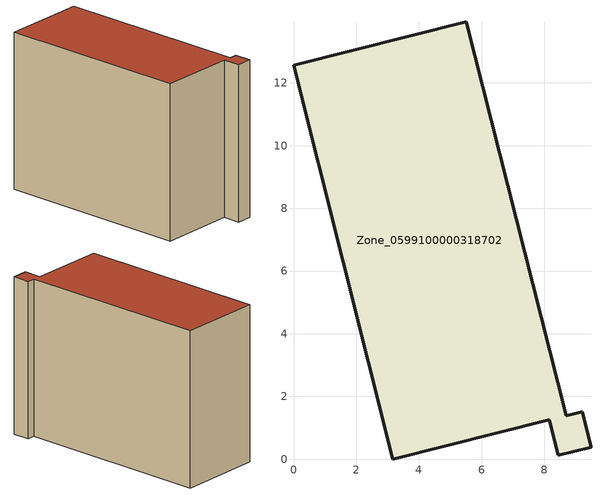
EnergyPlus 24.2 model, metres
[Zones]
Zone_0599100000318702
 floor ground (C_G): 8.16,1.25 3.17,0 0,12.57 5.51,13.95 8.7,1.38 9.21,1.51 9.49,0.38 8.44,0.12 z0
 wall outside (C_F): 5.51,13.95 0,12.57 3.17,0 8.16,1.25 8.44,0.12 9.49,0.38 9.21,1.51 8.7,1.38 5.51,13.95 z0:10.63
 roof outside (C_R): 8.44,0.12 9.49,0.38 9.21,1.51 8.7,1.38 5.51,13.95 0,12.57 3.17,0 8.16,1.25 z10.63
[BUILDING]
Pand.0599100000318702: North Axis=0; Terrain=City; Loads Convergence Tolerance Value=0.04; Temperature Convergence Tolerance Value=0.4; Solar Distribution=FullExterior; Maximum Number of Warmup Days=25; Minimum Number of Warmup Days=1
[Site:Location]
Rotterdam.The.Hague.AP_ZH_NLD Design_Conditions: Latitude=51.96; Longitude=4.45; Time Zone=1; Elevation=-4.5
[SITE:GROUNDTEMPERATURE:BUILDINGSURFACE]
18, 18, 18, 18, 18, 18, 18, 18, 18, 18, 18, 18
[MATERIAL] Thermal Absorptance=0.9; Solar Absorptance=0.7; Visible Absorptance=0.7
Name | Roughness | Thickness | Conductivity | Density | Specific Heat
G.TI.1992-2005 | MediumSmooth | 0.15 | 0.06 | 540 | 1210
F.TI.1992-2005 | Rough | 0.3 | 0.12 | 1920 | 840
R.TI.1992-2005 | MediumRough | 0.2 | 0.08 | 1500 | 1000
[CONSTRUCTION]
C_G: G.TI.1992-2005
C_F: F.TI.1992-2005
C_R: R.TI.1992-2005
[ZONE]
Zone_0599100000318702: Type=1; Multiplier=1; Ceiling Height=Autocalculate; Volume=Autocalculate; Floor Area=autocalculate; Part of Total Floor Area=Yes
[ZONEINFILTRATION:DESIGNFLOWRATE]
Infil_Zone_0599100000318702: Zone or ZoneList or Space or SpaceList=Zone_0599100000318702; Schedule=AlwaysOn; Design Flow Rate Calculation Method=Flow/Area; Flow Rate per Floor Area=0.0015; Constant Term Coefficient=1; Temperature Term Coefficient=0; Velocity Term Coefficient=0; Velocity Squared Term Coefficient=0
[HVACTEMPLATE:ZONE:IDEALLOADSAIRSYSTEM]
Zone_0599100000318702: Maximum Heating Supply Air Temperature=50; Minimum Cooling Supply Air Temperature=13; Maximum Heating Supply Air Humidity Ratio=0.0156; Minimum Cooling Supply Air Humidity Ratio=0.0077; Heating Limit=NoLimit; Cooling Limit=NoLimit; Dehumidification Control Type=ConstantSensibleHeatRatio; Cooling Sensible Heat Ratio=0.7; Dehumidification Setpoint=60; Humidification Control Type=None; Humidification Setpoint=30; Outdoor Air Method=None; Outdoor Air Flow Rate per Person=0.00944; Outdoor Air Flow Rate per Zone Floor Area=0; Outdoor Air Flow Rate per Zone=0; Demand Controlled Ventilation Type=None; Outdoor Air Economizer Type=NoEconomizer; Heat Recovery Type=None; Sensible Heat Recovery Effectiveness=0.7; Latent Heat Recovery Effectiveness=0.65
[ZONECONTROL:THERMOSTAT]
ThermostatControl_Zone_0599100000318702: Zone or ZoneList=Zone_0599100000318702; Control Type Schedule=DualSetpointControlType; Control 1=Thermostat_Zone_0599100000318702; Temperature Difference Between Cutout And Setpoint=0
[THERMOSTATSETPOINT:DUALSETPOINT]
Thermostat_Zone_0599100000318702: Heating Setpoint Temperature Schedule=HeatingSetpoint_Zone_0599100000318702; Cooling Setpoint Temperature Schedule=CoolingSetpoint_Zone_0599100000318702
[SCHEDULE:COMPACT]
HeatingSetpoint_Zone_0599100000318702: Through: 12/31, For: AllDays, Until: 24:00, 21
CoolingSetpoint_Zone_0599100000318702: Through: 12/31, For: AllDays, Until: 24:00, 24
DualSetpointControlType: Through: 12/31, For: AllDays, Until: 24:00, 4
AlwaysOn: Through: 12/31, For: AllDays, Until: 24:00, 1
